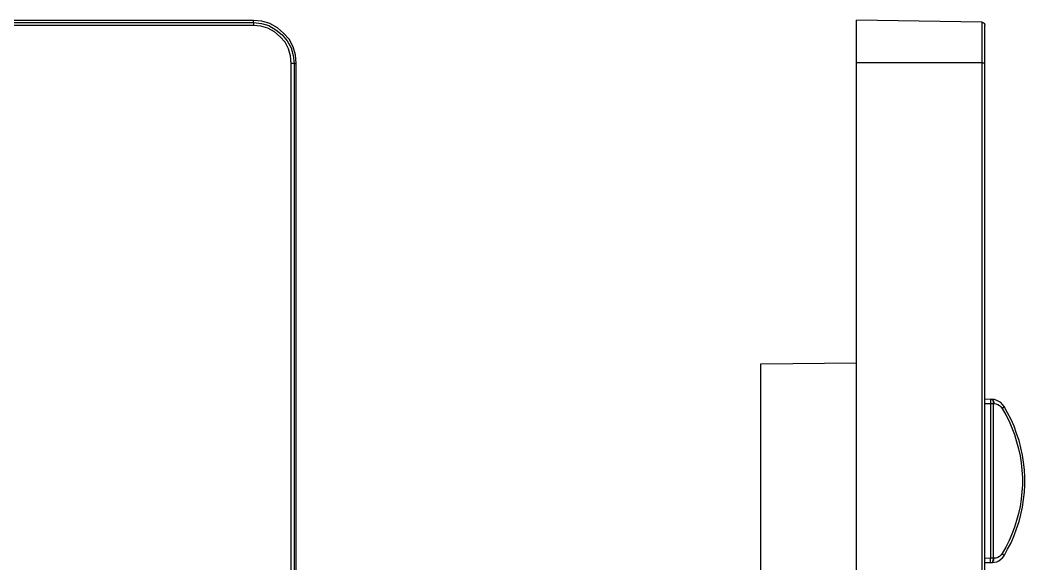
# Model space of a CAD drawing. Header units: centimetres. Extents: x -9.3 to 8.8, y -8.1 to 9.2.
# Drawn here: x 1.77 to 8.81, y 5.43 to 9.24 of the extents above; entities that cross this region are included whole.
import ezdxf

# ---------------------------------------------------------------- set-up
doc = ezdxf.new("R2010")
doc.units = ezdxf.units.CM
doc.header["$MEASUREMENT"] = 0
doc.layers.add('Camada 1', color=7, linetype='Continuous')

msp = doc.modelspace()

# ---------------------------------------------------------------- linework, layer by layer
at = {"layer": 'Camada 1', "color": 250, "lineweight": 25}
for points in [[(3.4043, 9.23572), (3.4043, 9.23572), (-8.97467, 9.23572), (-8.97467, 9.23572)], [(3.4043, 9.23572), (3.4043, 9.23572), (-8.97467, 9.23572), (-8.97467, 9.23572)], [(3.4043, 9.22161), (3.4043, 9.22161), (3.4043, 9.23572), (3.4043, 9.23572)], [(3.4043, 9.22161), (3.4043, 9.22161), (3.4043, 9.23572), (3.4043, 9.23572)], [(7.6334, 8.93939), (7.6334, 8.93939), (7.6334, 9.23925), (7.6334, 9.23925)], [(8.51182, 9.22514), (8.51182, 9.22514), (7.6334, 9.23925), (7.6334, 9.23925)], [(-8.97467, 9.22161), (-8.97467, 9.22161), (3.4043, 9.22161), (3.4043, 9.22161)], [(-8.97467, 9.22161), (-8.97467, 9.22161), (3.4043, 9.22161), (3.4043, 9.22161)], [(3.4043, 9.20045), (3.4043, 9.20045), (-8.97467, 9.20045), (-8.97467, 9.20045)], [(3.4043, 9.20045), (3.4043, 9.20045), (-8.97467, 9.20045), (-8.97467, 9.20045)], [(3.4043, 9.22161), (3.4043, 9.22161), (3.4043, 9.20045), (3.4043, 9.20045)], [(3.4043, 9.22161), (3.4043, 9.22161), (3.4043, 9.20045), (3.4043, 9.20045)], [(8.51182, 9.22514), (8.51182, 9.22514), (8.51182, 8.93939), (8.51182, 8.93939)], [(8.53299, 8.93939), (8.53299, 8.93939), (8.53299, 9.20397), (8.53299, 9.20397)], [(3.66889, -2.70228), (3.66889, -2.70228), (3.66889, 8.93586), (3.66889, 8.93586)], [(3.69005, 8.93586), (3.69005, 8.93586), (3.66889, 8.93586), (3.66889, 8.93586)], [(3.66889, -2.70228), (3.66889, -2.70228), (3.66889, 8.93586), (3.66889, 8.93586)], [(3.69005, 8.93586), (3.69005, 8.93586), (3.66889, 8.93586), (3.66889, 8.93586)], [(3.69005, 8.93586), (3.69005, 8.93586), (3.69005, -2.70228), (3.69005, -2.70228)], [(3.69005, 8.93586), (3.69005, 8.93586), (3.70417, 8.93586), (3.70417, 8.93586)], [(3.69005, 8.93586), (3.69005, 8.93586), (3.69005, -2.70228), (3.69005, -2.70228)], [(3.69005, 8.93586), (3.69005, 8.93586), (3.70417, 8.93586), (3.70417, 8.93586)], [(3.70417, -2.70228), (3.70417, -2.70228), (3.70417, 8.93586), (3.70417, 8.93586)], [(3.70417, -2.70228), (3.70417, -2.70228), (3.70417, 8.93586), (3.70417, 8.93586)], [(8.51182, 8.93939), (8.51182, 8.93939), (7.6334, 8.93939), (7.6334, 8.93939)], [(7.6334, -2.70228), (7.6334, -2.70228), (7.6334, 8.93939), (7.6334, 8.93939)], [(8.51182, 8.93939), (8.51182, 8.93939), (8.51182, -2.70228), (8.51182, -2.70228)], [(8.51182, 8.93939), (8.51182, 8.93939), (8.53299, 8.93939), (8.53299, 8.93939)], [(8.53299, -2.70228), (8.53299, -2.70228), (8.53299, 8.93939), (8.53299, 8.93939)], [(6.96136, 6.83154), (6.96136, 6.83154), (7.6334, 6.83796), (7.6334, 6.83796)], [(6.96136, -0.60149), (6.96136, -0.60149), (6.96136, 6.83154), (6.96136, 6.83154)], [(8.5713, 6.58308), (8.5713, 6.58308), (8.53299, 6.58379), (8.53299, 6.58379)], [(8.53299, 6.5538), (8.53299, 6.5538), (8.5713, 6.55309), (8.5713, 6.55309)], [(8.5713, 6.58308), (8.5713, 6.58308), (8.5713, 6.55309), (8.5713, 6.55309)], [(8.58012, 6.58308), (8.58012, 6.58308), (8.5713, 6.58308), (8.5713, 6.58308)], [(8.5713, 6.55309), (8.5713, 6.55309), (8.5713, 5.47007), (8.5713, 5.47007)], [(8.5713, 6.55309), (8.5713, 6.55309), (8.5925, 6.55309), (8.5925, 6.55309)], [(8.58192, 6.58308), (8.58192, 6.58308), (8.58012, 6.58308), (8.58012, 6.58308)], [(8.5925, 5.47007), (8.5925, 5.47007), (8.5925, 6.55309), (8.5925, 6.55309)], [(8.5925, 6.55309), (8.5925, 6.55309), (8.59423, 6.55309), (8.59423, 6.55309)], [(8.80946, 6.08037), (8.80946, 6.08037), (8.80946, 6.08037), (8.80946, 6.08037)], [(8.80946, 5.94103), (8.80946, 5.94103), (8.80946, 5.94103), (8.80946, 5.94103)], [(8.5713, 5.47007), (8.5713, 5.47007), (8.53299, 5.46933), (8.53299, 5.46933)], [(8.53299, 5.43938), (8.53299, 5.43938), (8.5713, 5.44008), (8.5713, 5.44008)], [(8.5713, 5.44008), (8.5713, 5.44008), (8.5713, 5.47007), (8.5713, 5.47007)], [(8.5925, 5.47007), (8.5925, 5.47007), (8.5713, 5.47007), (8.5713, 5.47007)], [(8.5713, 5.44008), (8.5713, 5.44008), (8.58012, 5.44008), (8.58012, 5.44008)], [(8.58012, 5.44008), (8.58012, 5.44008), (8.58192, 5.44008), (8.58192, 5.44008)], [(8.59423, 5.47007), (8.59423, 5.47007), (8.5925, 5.47007), (8.5925, 5.47007)]]:
    msp.add_open_spline(points, degree=3, dxfattribs=at)
for points, knots in [([(3.70417, 8.93586), (3.70417, 8.93586), (3.70064, 8.99583), (3.70064, 8.99583), (3.70064, 8.99583), (3.683, 9.05228), (3.683, 9.05228), (3.683, 9.05228), (3.65478, 9.1052), (3.65478, 9.1052), (3.65478, 9.1052), (3.61597, 9.14753), (3.61597, 9.14753), (3.61597, 9.14753), (3.57364, 9.18633), (3.57364, 9.18633), (3.57364, 9.18633), (3.52072, 9.21456), (3.52072, 9.21456), (3.52072, 9.21456), (3.46428, 9.2322), (3.46428, 9.2322), (3.46428, 9.2322), (3.4043, 9.23572), (3.4043, 9.23572)], [0, 0, 0, 0, 0.125, 0.125, 0.125, 0.25, 0.25, 0.25, 0.375, 0.375, 0.375, 0.5, 0.5, 0.5, 0.625, 0.625, 0.625, 0.75, 0.75, 0.75, 0.875, 0.875, 0.875, 1, 1, 1, 1]), ([(3.70417, 8.93586), (3.70417, 8.93586), (3.70064, 8.99583), (3.70064, 8.99583), (3.70064, 8.99583), (3.683, 9.05228), (3.683, 9.05228), (3.683, 9.05228), (3.65478, 9.1052), (3.65478, 9.1052), (3.65478, 9.1052), (3.61597, 9.14753), (3.61597, 9.14753), (3.61597, 9.14753), (3.57364, 9.18633), (3.57364, 9.18633), (3.57364, 9.18633), (3.52072, 9.21456), (3.52072, 9.21456), (3.52072, 9.21456), (3.46428, 9.2322), (3.46428, 9.2322), (3.46428, 9.2322), (3.4043, 9.23572), (3.4043, 9.23572)], [0, 0, 0, 0, 0.125, 0.125, 0.125, 0.25, 0.25, 0.25, 0.375, 0.375, 0.375, 0.5, 0.5, 0.5, 0.625, 0.625, 0.625, 0.75, 0.75, 0.75, 0.875, 0.875, 0.875, 1, 1, 1, 1]), ([(3.4043, 9.22161), (3.4043, 9.22161), (3.46075, 9.21456), (3.46075, 9.21456), (3.46075, 9.21456), (3.51367, 9.20045), (3.51367, 9.20045), (3.51367, 9.20045), (3.56305, 9.17222), (3.56305, 9.17222), (3.56305, 9.17222), (3.60539, 9.13695), (3.60539, 9.13695), (3.60539, 9.13695), (3.64067, 9.09461), (3.64067, 9.09461), (3.64067, 9.09461), (3.66889, 9.04522), (3.66889, 9.04522), (3.66889, 9.04522), (3.683, 8.99231), (3.683, 8.99231), (3.683, 8.99231), (3.69005, 8.93586), (3.69005, 8.93586)], [0, 0, 0, 0, 0.125, 0.125, 0.125, 0.25, 0.25, 0.25, 0.375, 0.375, 0.375, 0.5, 0.5, 0.5, 0.625, 0.625, 0.625, 0.75, 0.75, 0.75, 0.875, 0.875, 0.875, 1, 1, 1, 1]), ([(3.4043, 9.22161), (3.4043, 9.22161), (3.46075, 9.21456), (3.46075, 9.21456), (3.46075, 9.21456), (3.51367, 9.20045), (3.51367, 9.20045), (3.51367, 9.20045), (3.56305, 9.17222), (3.56305, 9.17222), (3.56305, 9.17222), (3.60539, 9.13695), (3.60539, 9.13695), (3.60539, 9.13695), (3.64067, 9.09461), (3.64067, 9.09461), (3.64067, 9.09461), (3.66889, 9.04522), (3.66889, 9.04522), (3.66889, 9.04522), (3.683, 8.99231), (3.683, 8.99231), (3.683, 8.99231), (3.69005, 8.93586), (3.69005, 8.93586)], [0, 0, 0, 0, 0.125, 0.125, 0.125, 0.25, 0.25, 0.25, 0.375, 0.375, 0.375, 0.5, 0.5, 0.5, 0.625, 0.625, 0.625, 0.75, 0.75, 0.75, 0.875, 0.875, 0.875, 1, 1, 1, 1]), ([(3.66889, 8.93586), (3.66889, 8.93586), (3.66536, 8.98878), (3.66536, 8.98878), (3.66536, 8.98878), (3.65125, 9.03817), (3.65125, 9.03817), (3.65125, 9.03817), (3.62655, 9.08403), (3.62655, 9.08403), (3.62655, 9.08403), (3.59128, 9.12283), (3.59128, 9.12283), (3.59128, 9.12283), (3.55247, 9.15811), (3.55247, 9.15811), (3.55247, 9.15811), (3.50661, 9.18281), (3.50661, 9.18281), (3.50661, 9.18281), (3.45722, 9.19692), (3.45722, 9.19692), (3.45722, 9.19692), (3.4043, 9.20045), (3.4043, 9.20045)], [0, 0, 0, 0, 0.125, 0.125, 0.125, 0.25, 0.25, 0.25, 0.375, 0.375, 0.375, 0.5, 0.5, 0.5, 0.625, 0.625, 0.625, 0.75, 0.75, 0.75, 0.875, 0.875, 0.875, 1, 1, 1, 1]), ([(3.66889, 8.93586), (3.66889, 8.93586), (3.66536, 8.98878), (3.66536, 8.98878), (3.66536, 8.98878), (3.65125, 9.03817), (3.65125, 9.03817), (3.65125, 9.03817), (3.62655, 9.08403), (3.62655, 9.08403), (3.62655, 9.08403), (3.59128, 9.12283), (3.59128, 9.12283), (3.59128, 9.12283), (3.55247, 9.15811), (3.55247, 9.15811), (3.55247, 9.15811), (3.50661, 9.18281), (3.50661, 9.18281), (3.50661, 9.18281), (3.45722, 9.19692), (3.45722, 9.19692), (3.45722, 9.19692), (3.4043, 9.20045), (3.4043, 9.20045)], [0, 0, 0, 0, 0.125, 0.125, 0.125, 0.25, 0.25, 0.25, 0.375, 0.375, 0.375, 0.5, 0.5, 0.5, 0.625, 0.625, 0.625, 0.75, 0.75, 0.75, 0.875, 0.875, 0.875, 1, 1, 1, 1]), ([(8.51182, 9.22514), (8.51182, 9.22514), (8.51535, 9.22514), (8.51535, 9.22514), (8.51535, 9.22514), (8.51887, 9.22161), (8.51887, 9.22161), (8.51887, 9.22161), (8.5224, 9.22161), (8.5224, 9.22161), (8.5224, 9.22161), (8.52593, 9.21808), (8.52593, 9.21808), (8.52593, 9.21808), (8.52946, 9.21456), (8.52946, 9.21456), (8.52946, 9.21456), (8.52946, 9.21103), (8.52946, 9.21103), (8.52946, 9.21103), (8.53299, 9.2075), (8.53299, 9.2075), (8.53299, 9.2075), (8.53299, 9.20397), (8.53299, 9.20397)], [0, 0, 0, 0, 0.125, 0.125, 0.125, 0.25, 0.25, 0.25, 0.375, 0.375, 0.375, 0.5, 0.5, 0.5, 0.625, 0.625, 0.625, 0.75, 0.75, 0.75, 0.875, 0.875, 0.875, 1, 1, 1, 1]), ([(8.58012, 6.58308), (8.58012, 6.58308), (8.58192, 6.58132), (8.58192, 6.58132), (8.58192, 6.58132), (8.58541, 6.57955), (8.58541, 6.57955), (8.58541, 6.57955), (8.58721, 6.57779), (8.58721, 6.57779), (8.58721, 6.57779), (8.58894, 6.57426), (8.58894, 6.57426), (8.58894, 6.57426), (8.59074, 6.56897), (8.59074, 6.56897), (8.59074, 6.56897), (8.59074, 6.56368), (8.59074, 6.56368), (8.59074, 6.56368), (8.5925, 6.55839), (8.5925, 6.55839), (8.5925, 6.55839), (8.5925, 6.55309), (8.5925, 6.55309)], [0, 0, 0, 0, 0.125, 0.125, 0.125, 0.25, 0.25, 0.25, 0.375, 0.375, 0.375, 0.5, 0.5, 0.5, 0.625, 0.625, 0.625, 0.75, 0.75, 0.75, 0.875, 0.875, 0.875, 1, 1, 1, 1]), ([(8.58192, 6.58308), (8.58192, 6.58308), (8.58541, 6.58132), (8.58541, 6.58132), (8.58541, 6.58132), (8.58721, 6.57955), (8.58721, 6.57955), (8.58721, 6.57955), (8.58894, 6.57779), (8.58894, 6.57779), (8.58894, 6.57779), (8.59074, 6.57426), (8.59074, 6.57426), (8.59074, 6.57426), (8.5925, 6.56897), (8.5925, 6.56897), (8.5925, 6.56897), (8.59423, 6.56368), (8.59423, 6.56368), (8.59423, 6.56368), (8.59423, 6.55309), (8.59423, 6.55309)], [0, 0, 0, 0, 0.1428571, 0.1428571, 0.1428571, 0.2857143, 0.2857143, 0.2857143, 0.4285714, 0.4285714, 0.4285714, 0.5714286, 0.5714286, 0.5714286, 0.7142857, 0.7142857, 0.7142857, 0.8571429, 0.8571429, 0.8571429, 1, 1, 1, 1]), ([(8.66655, 6.53369), (8.66655, 6.53369), (8.656, 6.5478), (8.656, 6.5478), (8.656, 6.5478), (8.64362, 6.56015), (8.64362, 6.56015), (8.64362, 6.56015), (8.63127, 6.56897), (8.63127, 6.56897), (8.63127, 6.56897), (8.6154, 6.57603), (8.6154, 6.57603), (8.6154, 6.57603), (8.59952, 6.58132), (8.59952, 6.58132), (8.59952, 6.58132), (8.58192, 6.58308), (8.58192, 6.58308)], [0, 0, 0, 0, 0.1666667, 0.1666667, 0.1666667, 0.3333333, 0.3333333, 0.3333333, 0.5, 0.5, 0.5, 0.6666667, 0.6666667, 0.6666667, 0.8333333, 0.8333333, 0.8333333, 1, 1, 1, 1]), ([(8.59423, 6.55309), (8.59423, 6.55309), (8.60834, 6.55133), (8.60834, 6.55133), (8.60834, 6.55133), (8.62249, 6.54604), (8.62249, 6.54604), (8.62249, 6.54604), (8.6348, 6.53898), (8.6348, 6.53898), (8.6348, 6.53898), (8.64542, 6.53016), (8.64542, 6.53016), (8.64542, 6.53016), (8.65244, 6.51958), (8.65244, 6.51958)], [0, 0, 0, 0, 0.2, 0.2, 0.2, 0.4, 0.4, 0.4, 0.6, 0.6, 0.6, 0.8, 0.8, 0.8, 1, 1, 1, 1]), ([(8.66655, 6.53369), (8.66655, 6.53369), (8.66655, 6.53193), (8.66655, 6.53193), (8.66655, 6.53193), (8.66482, 6.53016), (8.66482, 6.53016), (8.66482, 6.53016), (8.66302, 6.5284), (8.66302, 6.5284), (8.66302, 6.5284), (8.66126, 6.52664), (8.66126, 6.52664), (8.66126, 6.52664), (8.65953, 6.52311), (8.65953, 6.52311), (8.65953, 6.52311), (8.656, 6.52134), (8.656, 6.52134), (8.656, 6.52134), (8.65244, 6.51958), (8.65244, 6.51958)], [0, 0, 0, 0, 0.1428571, 0.1428571, 0.1428571, 0.2857143, 0.2857143, 0.2857143, 0.4285714, 0.4285714, 0.4285714, 0.5714286, 0.5714286, 0.5714286, 0.7142857, 0.7142857, 0.7142857, 0.8571429, 0.8571429, 0.8571429, 1, 1, 1, 1]), ([(8.65244, 6.51958), (8.65244, 6.51958), (8.6789, 6.47548), (8.6789, 6.47548), (8.6789, 6.47548), (8.70183, 6.42962), (8.70183, 6.42962), (8.70183, 6.42962), (8.72123, 6.38376), (8.72123, 6.38376), (8.72123, 6.38376), (8.74067, 6.33614), (8.74067, 6.33614), (8.74067, 6.33614), (8.75478, 6.28675), (8.75478, 6.28675), (8.75478, 6.28675), (8.76889, 6.23736), (8.76889, 6.23736), (8.76889, 6.23736), (8.77944, 6.18797), (8.77944, 6.18797), (8.77944, 6.18797), (8.78653, 6.13858), (8.78653, 6.13858), (8.78653, 6.13858), (8.79182, 6.08743), (8.79182, 6.08743), (8.79182, 6.08743), (8.79535, 6.03628), (8.79535, 6.03628), (8.79535, 6.03628), (8.79535, 5.98512), (8.79535, 5.98512), (8.79535, 5.98512), (8.79182, 5.93573), (8.79182, 5.93573), (8.79182, 5.93573), (8.78653, 5.88458), (8.78653, 5.88458), (8.78653, 5.88458), (8.77944, 5.83343), (8.77944, 5.83343), (8.77944, 5.83343), (8.76889, 5.78404), (8.76889, 5.78404), (8.76889, 5.78404), (8.75478, 5.73465), (8.75478, 5.73465), (8.75478, 5.73465), (8.74067, 5.68703), (8.74067, 5.68703), (8.74067, 5.68703), (8.72123, 5.6394), (8.72123, 5.6394), (8.72123, 5.6394), (8.70183, 5.59354), (8.70183, 5.59354), (8.70183, 5.59354), (8.6789, 5.54768), (8.6789, 5.54768), (8.6789, 5.54768), (8.65244, 5.50358), (8.65244, 5.50358)], [0, 0, 0, 0, 0.047619, 0.047619, 0.047619, 0.0952381, 0.0952381, 0.0952381, 0.1428571, 0.1428571, 0.1428571, 0.1904762, 0.1904762, 0.1904762, 0.2380952, 0.2380952, 0.2380952, 0.2857143, 0.2857143, 0.2857143, 0.3333333, 0.3333333, 0.3333333, 0.3809524, 0.3809524, 0.3809524, 0.4285714, 0.4285714, 0.4285714, 0.4761905, 0.4761905, 0.4761905, 0.5238095, 0.5238095, 0.5238095, 0.5714286, 0.5714286, 0.5714286, 0.6190476, 0.6190476, 0.6190476, 0.6666667, 0.6666667, 0.6666667, 0.7142857, 0.7142857, 0.7142857, 0.7619048, 0.7619048, 0.7619048, 0.8095238, 0.8095238, 0.8095238, 0.8571429, 0.8571429, 0.8571429, 0.9047619, 0.9047619, 0.9047619, 0.952381, 0.952381, 0.952381, 1, 1, 1, 1]), ([(8.66655, 5.48771), (8.66655, 5.48771), (8.69128, 5.53357), (8.69128, 5.53357), (8.69128, 5.53357), (8.71594, 5.57943), (8.71594, 5.57943), (8.71594, 5.57943), (8.73714, 5.62882), (8.73714, 5.62882), (8.73714, 5.62882), (8.75478, 5.67644), (8.75478, 5.67644), (8.75478, 5.67644), (8.77242, 5.72759), (8.77242, 5.72759), (8.77242, 5.72759), (8.78473, 5.77698), (8.78473, 5.77698), (8.78473, 5.77698), (8.79535, 5.82814), (8.79535, 5.82814), (8.79535, 5.82814), (8.80417, 5.88105), (8.80417, 5.88105), (8.80417, 5.88105), (8.80946, 5.93221), (8.80946, 5.93221), (8.80946, 5.93221), (8.81299, 5.98512), (8.81299, 5.98512), (8.81299, 5.98512), (8.81299, 6.03804), (8.81299, 6.03804), (8.81299, 6.03804), (8.80946, 6.08919), (8.80946, 6.08919), (8.80946, 6.08919), (8.80417, 6.14211), (8.80417, 6.14211), (8.80417, 6.14211), (8.79535, 6.19326), (8.79535, 6.19326), (8.79535, 6.19326), (8.78473, 6.24441), (8.78473, 6.24441), (8.78473, 6.24441), (8.77242, 6.29557), (8.77242, 6.29557), (8.77242, 6.29557), (8.75478, 6.34496), (8.75478, 6.34496), (8.75478, 6.34496), (8.73714, 6.39434), (8.73714, 6.39434), (8.73714, 6.39434), (8.71594, 6.44197), (8.71594, 6.44197), (8.71594, 6.44197), (8.69128, 6.48959), (8.69128, 6.48959), (8.69128, 6.48959), (8.66655, 6.53369), (8.66655, 6.53369)], [0, 0, 0, 0, 0.047619, 0.047619, 0.047619, 0.0952381, 0.0952381, 0.0952381, 0.1428571, 0.1428571, 0.1428571, 0.1904762, 0.1904762, 0.1904762, 0.2380952, 0.2380952, 0.2380952, 0.2857143, 0.2857143, 0.2857143, 0.3333333, 0.3333333, 0.3333333, 0.3809524, 0.3809524, 0.3809524, 0.4285714, 0.4285714, 0.4285714, 0.4761905, 0.4761905, 0.4761905, 0.5238095, 0.5238095, 0.5238095, 0.5714286, 0.5714286, 0.5714286, 0.6190476, 0.6190476, 0.6190476, 0.6666667, 0.6666667, 0.6666667, 0.7142857, 0.7142857, 0.7142857, 0.7619048, 0.7619048, 0.7619048, 0.8095238, 0.8095238, 0.8095238, 0.8571429, 0.8571429, 0.8571429, 0.9047619, 0.9047619, 0.9047619, 0.952381, 0.952381, 0.952381, 1, 1, 1, 1]), ([(8.65244, 5.50358), (8.65244, 5.50358), (8.64542, 5.493), (8.64542, 5.493), (8.64542, 5.493), (8.6348, 5.48241), (8.6348, 5.48241), (8.6348, 5.48241), (8.62249, 5.47536), (8.62249, 5.47536), (8.62249, 5.47536), (8.60834, 5.47183), (8.60834, 5.47183), (8.60834, 5.47183), (8.59423, 5.47007), (8.59423, 5.47007)], [0, 0, 0, 0, 0.2, 0.2, 0.2, 0.4, 0.4, 0.4, 0.6, 0.6, 0.6, 0.8, 0.8, 0.8, 1, 1, 1, 1]), ([(8.66655, 5.48771), (8.66655, 5.48771), (8.66655, 5.48947), (8.66655, 5.48947), (8.66655, 5.48947), (8.66482, 5.49123), (8.66482, 5.49123), (8.66482, 5.49123), (8.66302, 5.49476), (8.66302, 5.49476), (8.66302, 5.49476), (8.66126, 5.49653), (8.66126, 5.49653), (8.66126, 5.49653), (8.65953, 5.49829), (8.65953, 5.49829), (8.65953, 5.49829), (8.656, 5.50005), (8.656, 5.50005), (8.656, 5.50005), (8.65244, 5.50358), (8.65244, 5.50358)], [0, 0, 0, 0, 0.1428571, 0.1428571, 0.1428571, 0.2857143, 0.2857143, 0.2857143, 0.4285714, 0.4285714, 0.4285714, 0.5714286, 0.5714286, 0.5714286, 0.7142857, 0.7142857, 0.7142857, 0.8571429, 0.8571429, 0.8571429, 1, 1, 1, 1]), ([(8.58012, 5.44008), (8.58012, 5.44008), (8.58192, 5.44008), (8.58192, 5.44008), (8.58192, 5.44008), (8.58541, 5.44184), (8.58541, 5.44184), (8.58541, 5.44184), (8.58721, 5.44537), (8.58721, 5.44537), (8.58721, 5.44537), (8.58894, 5.4489), (8.58894, 5.4489), (8.58894, 5.4489), (8.59074, 5.45243), (8.59074, 5.45243), (8.59074, 5.45243), (8.59074, 5.45772), (8.59074, 5.45772), (8.59074, 5.45772), (8.5925, 5.46301), (8.5925, 5.46301), (8.5925, 5.46301), (8.5925, 5.47007), (8.5925, 5.47007)], [0, 0, 0, 0, 0.125, 0.125, 0.125, 0.25, 0.25, 0.25, 0.375, 0.375, 0.375, 0.5, 0.5, 0.5, 0.625, 0.625, 0.625, 0.75, 0.75, 0.75, 0.875, 0.875, 0.875, 1, 1, 1, 1]), ([(8.58192, 5.44008), (8.58192, 5.44008), (8.59952, 5.44184), (8.59952, 5.44184), (8.59952, 5.44184), (8.6154, 5.44537), (8.6154, 5.44537), (8.6154, 5.44537), (8.63127, 5.45243), (8.63127, 5.45243), (8.63127, 5.45243), (8.64362, 5.46301), (8.64362, 5.46301), (8.64362, 5.46301), (8.656, 5.47359), (8.656, 5.47359), (8.656, 5.47359), (8.66655, 5.48771), (8.66655, 5.48771)], [0, 0, 0, 0, 0.1666667, 0.1666667, 0.1666667, 0.3333333, 0.3333333, 0.3333333, 0.5, 0.5, 0.5, 0.6666667, 0.6666667, 0.6666667, 0.8333333, 0.8333333, 0.8333333, 1, 1, 1, 1]), ([(8.58192, 5.44008), (8.58192, 5.44008), (8.58541, 5.44008), (8.58541, 5.44008), (8.58541, 5.44008), (8.58721, 5.44184), (8.58721, 5.44184), (8.58721, 5.44184), (8.58894, 5.44537), (8.58894, 5.44537), (8.58894, 5.44537), (8.59074, 5.4489), (8.59074, 5.4489), (8.59074, 5.4489), (8.5925, 5.45243), (8.5925, 5.45243), (8.5925, 5.45243), (8.59423, 5.45772), (8.59423, 5.45772), (8.59423, 5.45772), (8.59423, 5.47007), (8.59423, 5.47007)], [0, 0, 0, 0, 0.1428571, 0.1428571, 0.1428571, 0.2857143, 0.2857143, 0.2857143, 0.4285714, 0.4285714, 0.4285714, 0.5714286, 0.5714286, 0.5714286, 0.7142857, 0.7142857, 0.7142857, 0.8571429, 0.8571429, 0.8571429, 1, 1, 1, 1])]:
    msp.add_open_spline(points, degree=3, knots=knots, dxfattribs=at)

doc.saveas('drawing.dxf')
